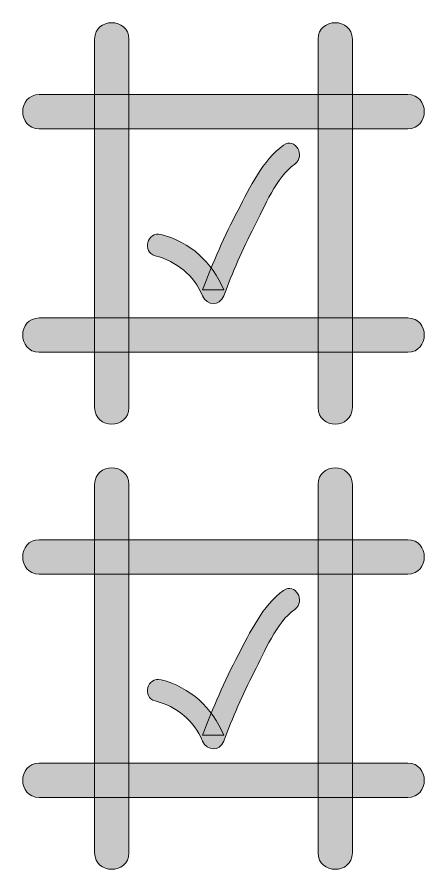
# Model space of a CAD drawing. Header units: inches. Extents: x 211 to 865, y -923 to -143.
# Drawn here: x 275.2 to 403.5, y -923.2 to -656.5 of the extents above; entities that cross this region are included whole.
import ezdxf

# ---------------------------------------------------------------- set-up
doc = ezdxf.new("R2010")
doc.units = ezdxf.units.IN
doc.header["$MEASUREMENT"] = 0
doc.layers.add('Layer 1', color=7, linetype='Continuous')

# ---------------------------------------------------------------- blocks, each defined once
blk = doc.blocks.new('block 24')
at = {"layer": 'Layer 1', "true_color": 0x040404}
h = blk.add_hatch(color=18, dxfattribs=at)
h.dxf.hatch_style = 2
edge = h.paths.add_edge_path()
edge.add_spline(control_points=[(282.09, -691.22), (320.27, -691.22), (358.45, -691.22), (396.63, -691.22), (403.47, -691.22), (403.48, -680.59), (396.63, -680.59), (358.45, -680.59), (320.27, -680.59), (282.09, -680.59), (275.24, -680.59), (275.23, -691.22), (282.09, -691.22), (282.09, -691.22), (282.09, -691.22), (282.09, -691.22)], knot_values=[0, 0, 0, 0, 1, 1, 1, 2, 2, 2, 3, 3, 3, 4, 4, 4, 5, 5, 5, 5], degree=3, periodic=1)
at = {"layer": 'Layer 1', "lineweight": 0}
blk.add_open_spline([(282.09, -691.22), (320.27, -691.22), (358.45, -691.22), (396.63, -691.22), (403.47, -691.22), (403.48, -680.59), (396.63, -680.59), (358.45, -680.59), (320.27, -680.59), (282.09, -680.59), (275.24, -680.59), (275.23, -691.22), (282.09, -691.22), (282.09, -691.22), (282.09, -691.22), (282.09, -691.22)], degree=3, knots=[0, 0, 0, 0, 1, 1, 1, 2, 2, 2, 3, 3, 3, 4, 4, 4, 5, 5, 5, 5], dxfattribs=at)
blk = doc.blocks.new('block 25')
at = {"layer": 'Layer 1', "true_color": 0x040404}
h = blk.add_hatch(color=18, dxfattribs=at)
h.dxf.hatch_style = 2
edge = h.paths.add_edge_path()
edge.add_spline(control_points=[(282.09, -760.67), (320.27, -760.67), (358.45, -760.67), (396.63, -760.67), (403.47, -760.67), (403.48, -750.04), (396.63, -750.04), (358.45, -750.04), (320.27, -750.04), (282.09, -750.04), (275.24, -750.04), (275.23, -760.67), (282.09, -760.67), (282.09, -760.67), (282.09, -760.67), (282.09, -760.67)], knot_values=[0, 0, 0, 0, 1, 1, 1, 2, 2, 2, 3, 3, 3, 4, 4, 4, 5, 5, 5, 5], degree=3, periodic=1)
at = {"layer": 'Layer 1', "lineweight": 0}
blk.add_open_spline([(282.09, -760.67), (320.27, -760.67), (358.45, -760.67), (396.63, -760.67), (403.47, -760.67), (403.48, -750.04), (396.63, -750.04), (358.45, -750.04), (320.27, -750.04), (282.09, -750.04), (275.24, -750.04), (275.23, -760.67), (282.09, -760.67), (282.09, -760.67), (282.09, -760.67), (282.09, -760.67)], degree=3, knots=[0, 0, 0, 0, 1, 1, 1, 2, 2, 2, 3, 3, 3, 4, 4, 4, 5, 5, 5, 5], dxfattribs=at)
blk = doc.blocks.new('block 26')
at = {"layer": 'Layer 1', "true_color": 0x040404}
h = blk.add_hatch(color=18, dxfattribs=at)
h.dxf.hatch_style = 2
edge = h.paths.add_edge_path()
edge.add_spline(control_points=[(368.76, -663.36), (368.76, -701.54), (368.76, -739.72), (368.76, -777.9), (368.76, -784.75), (379.4, -784.76), (379.4, -777.9), (379.4, -739.72), (379.4, -701.54), (379.4, -663.36), (379.4, -656.52), (368.76, -656.51), (368.76, -663.36), (368.76, -663.36), (368.76, -663.36), (368.76, -663.36)], knot_values=[0, 0, 0, 0, 1, 1, 1, 2, 2, 2, 3, 3, 3, 4, 4, 4, 5, 5, 5, 5], degree=3, periodic=1)
at = {"layer": 'Layer 1', "lineweight": 0}
blk.add_open_spline([(368.76, -663.36), (368.76, -701.54), (368.76, -739.72), (368.76, -777.9), (368.76, -784.75), (379.4, -784.76), (379.4, -777.9), (379.4, -739.72), (379.4, -701.54), (379.4, -663.36), (379.4, -656.52), (368.76, -656.51), (368.76, -663.36), (368.76, -663.36), (368.76, -663.36), (368.76, -663.36)], degree=3, knots=[0, 0, 0, 0, 1, 1, 1, 2, 2, 2, 3, 3, 3, 4, 4, 4, 5, 5, 5, 5], dxfattribs=at)
blk = doc.blocks.new('block 27')
at = {"layer": 'Layer 1', "true_color": 0x040404}
h = blk.add_hatch(color=18, dxfattribs=at)
h.dxf.hatch_style = 2
edge = h.paths.add_edge_path()
edge.add_spline(control_points=[(299.31, -663.36), (299.31, -701.54), (299.31, -739.72), (299.31, -777.9), (299.31, -784.75), (309.95, -784.76), (309.95, -777.9), (309.95, -739.72), (309.95, -701.54), (309.95, -663.36), (309.95, -656.52), (299.31, -656.51), (299.31, -663.36), (299.31, -663.36), (299.31, -663.36), (299.31, -663.36)], knot_values=[0, 0, 0, 0, 1, 1, 1, 2, 2, 2, 3, 3, 3, 4, 4, 4, 5, 5, 5, 5], degree=3, periodic=1)
at = {"layer": 'Layer 1', "lineweight": 0}
blk.add_open_spline([(299.31, -663.36), (299.31, -701.54), (299.31, -739.72), (299.31, -777.9), (299.31, -784.75), (309.95, -784.76), (309.95, -777.9), (309.95, -739.72), (309.95, -701.54), (309.95, -663.36), (309.95, -656.52), (299.31, -656.51), (299.31, -663.36), (299.31, -663.36), (299.31, -663.36), (299.31, -663.36)], degree=3, knots=[0, 0, 0, 0, 1, 1, 1, 2, 2, 2, 3, 3, 3, 4, 4, 4, 5, 5, 5, 5], dxfattribs=at)
blk = doc.blocks.new('block 23')
at = {"layer": 'Layer 1'}
for name in ['block 27', 'block 26', 'block 24', 'block 25']:
    blk.add_blockref(name, (0, 0), dxfattribs=at)
blk = doc.blocks.new('block 28')
at = {"layer": 'Layer 1', "true_color": 0x040404}
h = blk.add_hatch(color=18, dxfattribs=at)
h.dxf.hatch_style = 2
edge = h.paths.add_edge_path()
edge.add_spline(control_points=[(318.14, -730.68), (324.78, -732.42), (330.17, -736.75), (332.83, -743.16), (334.14, -746.29), (338.18, -746.49), (339.43, -743.16), (342.18, -735.81), (345.31, -728.64), (348.91, -721.67), (352.08, -715.52), (355.74, -706.28), (361.49, -702.21), (365.06, -699.68), (361.64, -693.75), (358.04, -696.3), (351.41, -700.99), (347.6, -709.49), (343.91, -716.48), (339.66, -724.52), (336.01, -732.83), (332.83, -741.34), (335.03, -741.34), (337.23, -741.34), (339.43, -741.34), (335.83, -732.69), (329.1, -726.47), (319.96, -724.09), (315.7, -722.97), (313.88, -729.57), (318.14, -730.68), (318.14, -730.68), (318.14, -730.68), (318.14, -730.68)], knot_values=[0, 0, 0, 0, 1, 1, 1, 2, 2, 2, 3, 3, 3, 4, 4, 4, 5, 5, 5, 6, 6, 6, 7, 7, 7, 8, 8, 8, 9, 9, 9, 10, 10, 10, 11, 11, 11, 11], degree=3, periodic=1)
at = {"layer": 'Layer 1', "lineweight": 0}
blk.add_open_spline([(318.14, -730.68), (324.78, -732.42), (330.17, -736.75), (332.83, -743.16), (334.14, -746.29), (338.18, -746.49), (339.43, -743.16), (342.18, -735.81), (345.31, -728.64), (348.91, -721.67), (352.08, -715.52), (355.74, -706.28), (361.49, -702.21), (365.06, -699.68), (361.64, -693.75), (358.04, -696.3), (351.41, -700.99), (347.6, -709.49), (343.91, -716.48), (339.66, -724.52), (336.01, -732.83), (332.83, -741.34), (335.03, -741.34), (337.23, -741.34), (339.43, -741.34), (335.83, -732.69), (329.1, -726.47), (319.96, -724.09), (315.7, -722.97), (313.88, -729.57), (318.14, -730.68), (318.14, -730.68), (318.14, -730.68), (318.14, -730.68)], degree=3, knots=[0, 0, 0, 0, 1, 1, 1, 2, 2, 2, 3, 3, 3, 4, 4, 4, 5, 5, 5, 6, 6, 6, 7, 7, 7, 8, 8, 8, 9, 9, 9, 10, 10, 10, 11, 11, 11, 11], dxfattribs=at)
blk = doc.blocks.new('block 22')
at = {"layer": 'Layer 1'}
for name in ['block 23', 'block 28']:
    blk.add_blockref(name, (0, 0), dxfattribs=at)
blk = doc.blocks.new('block 31')
at = {"layer": 'Layer 1', "true_color": 0x040404}
h = blk.add_hatch(color=18, dxfattribs=at)
h.dxf.hatch_style = 2
edge = h.paths.add_edge_path()
edge.add_spline(control_points=[(282.09, -829.67), (320.27, -829.67), (358.45, -829.67), (396.63, -829.67), (403.47, -829.67), (403.48, -819.03), (396.63, -819.03), (358.45, -819.03), (320.27, -819.03), (282.09, -819.03), (275.24, -819.03), (275.23, -829.67), (282.09, -829.67), (282.09, -829.67), (282.09, -829.67), (282.09, -829.67)], knot_values=[0, 0, 0, 0, 1, 1, 1, 2, 2, 2, 3, 3, 3, 4, 4, 4, 5, 5, 5, 5], degree=3, periodic=1)
at = {"layer": 'Layer 1', "lineweight": 0}
blk.add_open_spline([(282.09, -829.67), (320.27, -829.67), (358.45, -829.67), (396.63, -829.67), (403.47, -829.67), (403.48, -819.03), (396.63, -819.03), (358.45, -819.03), (320.27, -819.03), (282.09, -819.03), (275.24, -819.03), (275.23, -829.67), (282.09, -829.67), (282.09, -829.67), (282.09, -829.67), (282.09, -829.67)], degree=3, knots=[0, 0, 0, 0, 1, 1, 1, 2, 2, 2, 3, 3, 3, 4, 4, 4, 5, 5, 5, 5], dxfattribs=at)
blk = doc.blocks.new('block 32')
at = {"layer": 'Layer 1', "true_color": 0x040404}
h = blk.add_hatch(color=18, dxfattribs=at)
h.dxf.hatch_style = 2
edge = h.paths.add_edge_path()
edge.add_spline(control_points=[(282.09, -899.12), (320.27, -899.12), (358.45, -899.12), (396.63, -899.12), (403.47, -899.12), (403.48, -888.48), (396.63, -888.48), (358.45, -888.48), (320.27, -888.48), (282.09, -888.48), (275.24, -888.48), (275.23, -899.12), (282.09, -899.12), (282.09, -899.12), (282.09, -899.12), (282.09, -899.12)], knot_values=[0, 0, 0, 0, 1, 1, 1, 2, 2, 2, 3, 3, 3, 4, 4, 4, 5, 5, 5, 5], degree=3, periodic=1)
at = {"layer": 'Layer 1', "lineweight": 0}
blk.add_open_spline([(282.09, -899.12), (320.27, -899.12), (358.45, -899.12), (396.63, -899.12), (403.47, -899.12), (403.48, -888.48), (396.63, -888.48), (358.45, -888.48), (320.27, -888.48), (282.09, -888.48), (275.24, -888.48), (275.23, -899.12), (282.09, -899.12), (282.09, -899.12), (282.09, -899.12), (282.09, -899.12)], degree=3, knots=[0, 0, 0, 0, 1, 1, 1, 2, 2, 2, 3, 3, 3, 4, 4, 4, 5, 5, 5, 5], dxfattribs=at)
blk = doc.blocks.new('block 33')
at = {"layer": 'Layer 1', "true_color": 0x040404}
h = blk.add_hatch(color=18, dxfattribs=at)
h.dxf.hatch_style = 2
edge = h.paths.add_edge_path()
edge.add_spline(control_points=[(368.76, -801.8), (368.76, -839.98), (368.76, -878.16), (368.76, -916.34), (368.76, -923.19), (379.4, -923.2), (379.4, -916.34), (379.4, -878.16), (379.4, -839.98), (379.4, -801.8), (379.4, -794.96), (368.76, -794.95), (368.76, -801.8), (368.76, -801.8), (368.76, -801.8), (368.76, -801.8)], knot_values=[0, 0, 0, 0, 1, 1, 1, 2, 2, 2, 3, 3, 3, 4, 4, 4, 5, 5, 5, 5], degree=3, periodic=1)
at = {"layer": 'Layer 1', "lineweight": 0}
blk.add_open_spline([(368.76, -801.8), (368.76, -839.98), (368.76, -878.16), (368.76, -916.34), (368.76, -923.19), (379.4, -923.2), (379.4, -916.34), (379.4, -878.16), (379.4, -839.98), (379.4, -801.8), (379.4, -794.96), (368.76, -794.95), (368.76, -801.8), (368.76, -801.8), (368.76, -801.8), (368.76, -801.8)], degree=3, knots=[0, 0, 0, 0, 1, 1, 1, 2, 2, 2, 3, 3, 3, 4, 4, 4, 5, 5, 5, 5], dxfattribs=at)
blk = doc.blocks.new('block 34')
at = {"layer": 'Layer 1', "true_color": 0x040404}
h = blk.add_hatch(color=18, dxfattribs=at)
h.dxf.hatch_style = 2
edge = h.paths.add_edge_path()
edge.add_spline(control_points=[(299.31, -801.8), (299.31, -839.98), (299.31, -878.16), (299.31, -916.34), (299.31, -923.19), (309.95, -923.2), (309.95, -916.34), (309.95, -878.16), (309.95, -839.98), (309.95, -801.8), (309.95, -794.96), (299.31, -794.95), (299.31, -801.8), (299.31, -801.8), (299.31, -801.8), (299.31, -801.8)], knot_values=[0, 0, 0, 0, 1, 1, 1, 2, 2, 2, 3, 3, 3, 4, 4, 4, 5, 5, 5, 5], degree=3, periodic=1)
at = {"layer": 'Layer 1', "lineweight": 0}
blk.add_open_spline([(299.31, -801.8), (299.31, -839.98), (299.31, -878.16), (299.31, -916.34), (299.31, -923.19), (309.95, -923.2), (309.95, -916.34), (309.95, -878.16), (309.95, -839.98), (309.95, -801.8), (309.95, -794.96), (299.31, -794.95), (299.31, -801.8), (299.31, -801.8), (299.31, -801.8), (299.31, -801.8)], degree=3, knots=[0, 0, 0, 0, 1, 1, 1, 2, 2, 2, 3, 3, 3, 4, 4, 4, 5, 5, 5, 5], dxfattribs=at)
blk = doc.blocks.new('block 30')
at = {"layer": 'Layer 1'}
for name in ['block 34', 'block 33', 'block 31', 'block 32']:
    blk.add_blockref(name, (0, 0), dxfattribs=at)
blk = doc.blocks.new('block 35')
at = {"layer": 'Layer 1', "true_color": 0x040404}
h = blk.add_hatch(color=18, dxfattribs=at)
h.dxf.hatch_style = 2
edge = h.paths.add_edge_path()
edge.add_spline(control_points=[(318.14, -869.12), (324.78, -870.86), (330.17, -875.2), (332.83, -881.6), (334.14, -884.74), (338.18, -884.93), (339.43, -881.6), (342.18, -874.25), (345.31, -867.08), (348.91, -860.11), (352.08, -853.96), (355.74, -844.72), (361.49, -840.65), (365.06, -838.13), (361.64, -832.19), (358.04, -834.74), (351.41, -839.43), (347.6, -847.93), (343.91, -854.92), (339.66, -862.96), (336.01, -871.28), (332.83, -879.78), (335.03, -879.78), (337.23, -879.78), (339.43, -879.78), (335.83, -871.14), (329.1, -864.92), (319.96, -862.53), (315.7, -861.42), (313.88, -868.01), (318.14, -869.12), (318.14, -869.12), (318.14, -869.12), (318.14, -869.12)], knot_values=[0, 0, 0, 0, 1, 1, 1, 2, 2, 2, 3, 3, 3, 4, 4, 4, 5, 5, 5, 6, 6, 6, 7, 7, 7, 8, 8, 8, 9, 9, 9, 10, 10, 10, 11, 11, 11, 11], degree=3, periodic=1)
at = {"layer": 'Layer 1', "lineweight": 0}
blk.add_open_spline([(318.14, -869.12), (324.78, -870.86), (330.17, -875.2), (332.83, -881.6), (334.14, -884.74), (338.18, -884.93), (339.43, -881.6), (342.18, -874.25), (345.31, -867.08), (348.91, -860.11), (352.08, -853.96), (355.74, -844.72), (361.49, -840.65), (365.06, -838.13), (361.64, -832.19), (358.04, -834.74), (351.41, -839.43), (347.6, -847.93), (343.91, -854.92), (339.66, -862.96), (336.01, -871.28), (332.83, -879.78), (335.03, -879.78), (337.23, -879.78), (339.43, -879.78), (335.83, -871.14), (329.1, -864.92), (319.96, -862.53), (315.7, -861.42), (313.88, -868.01), (318.14, -869.12), (318.14, -869.12), (318.14, -869.12), (318.14, -869.12)], degree=3, knots=[0, 0, 0, 0, 1, 1, 1, 2, 2, 2, 3, 3, 3, 4, 4, 4, 5, 5, 5, 6, 6, 6, 7, 7, 7, 8, 8, 8, 9, 9, 9, 10, 10, 10, 11, 11, 11, 11], dxfattribs=at)
blk = doc.blocks.new('block 29')
at = {"layer": 'Layer 1'}
for name in ['block 30', 'block 35']:
    blk.add_blockref(name, (0, 0), dxfattribs=at)
blk = doc.blocks.new('block 2')
at = {"layer": 'Layer 1'}
for name in ['block 22', 'block 29']:
    blk.add_blockref(name, (0, 0), dxfattribs=at)

msp = doc.modelspace()

# ---------------------------------------------------------------- block references
at = {"layer": 'Layer 1'}
msp.add_blockref('block 2', (0, 0), dxfattribs=at)

doc.saveas('drawing.dxf')
